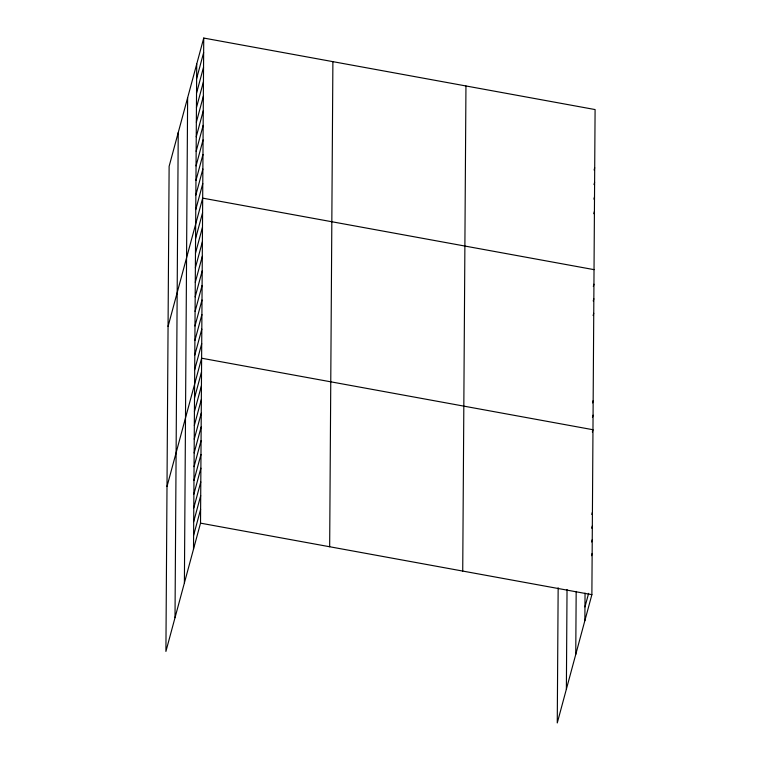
<?xml version="1.0" encoding="UTF-8"?>
<svg xmlns="http://www.w3.org/2000/svg" width="761" height="761" viewBox="0 0 761 761"><rect width="100%" height="100%" fill="white"/><g stroke="black" fill="none" stroke-linecap="round" stroke-linejoin="round"><path stroke-width="1.14" d="M175.011 617.675L178.236 132.576M184.4 582.888L187.625 97.788M193.513 549.128L196.728 64.029M203.739 38.05L169.123 166.336L165.908 651.435L200.524 523.149L203.739 38.05L595.092 109.565L591.877 594.664L557.261 722.95L558.155 587.796M329.665 546.75L332.89 61.651M462.726 571.064L465.951 85.964M566.374 689.19L567.031 589.537M575.754 654.403L576.172 591.411M584.867 620.643L585.047 593.152M196.633 78.583L203.644 52.604M196.538 93.137L203.548 67.158M196.443 107.691L203.453 81.712M196.348 122.236L203.349 96.267M196.243 136.79L203.254 110.811M196.148 151.344L203.158 125.365M196.053 165.898L203.063 139.919M195.958 180.452L202.968 154.473M195.862 195.006L202.873 169.028M195.767 209.56L202.778 183.582M168.067 326.421L202.673 198.136L594.037 269.641M195.567 238.669L202.578 212.69M195.472 253.213L202.483 227.244M195.377 267.767L202.388 241.789M195.282 282.321L202.293 256.343M195.187 296.876L202.198 270.897M195.092 311.43L202.093 285.451M194.987 325.984L201.998 300.005M194.892 340.538L201.903 314.559M194.797 355.092L201.808 329.113M194.702 369.646L201.713 343.668M167.001 486.507L201.617 358.212L592.971 429.727L592.362 431.991M194.512 397.936L201.522 371.958M194.426 411.682L201.437 385.703M194.331 425.428L201.342 399.449M194.236 439.173L201.246 413.194M194.15 452.919L201.161 426.94M194.055 466.664L201.066 440.686M193.969 480.41L200.98 454.431M193.874 494.155L200.885 468.177M193.789 507.891L200.79 481.913M193.694 521.637L200.704 495.658M193.598 535.383L200.609 509.404M594.103 170.036L594.712 167.772M593.999 184.59L594.607 182.326M593.903 199.135L594.512 196.88M593.808 213.689L594.417 211.434M593.323 286.459L593.932 284.195M593.228 301.014L593.837 298.75M593.133 315.558L593.742 313.304M592.553 402.883L593.161 400.619M592.458 417.437L593.066 415.173M591.811 514.455L592.419 512.191M591.725 528.201L592.334 525.937M591.63 541.946L592.239 539.682M591.535 555.692L592.153 553.428M584.962 606.898L588.614 593.342M200.524 523.149L591.877 594.664"/></g></svg>
